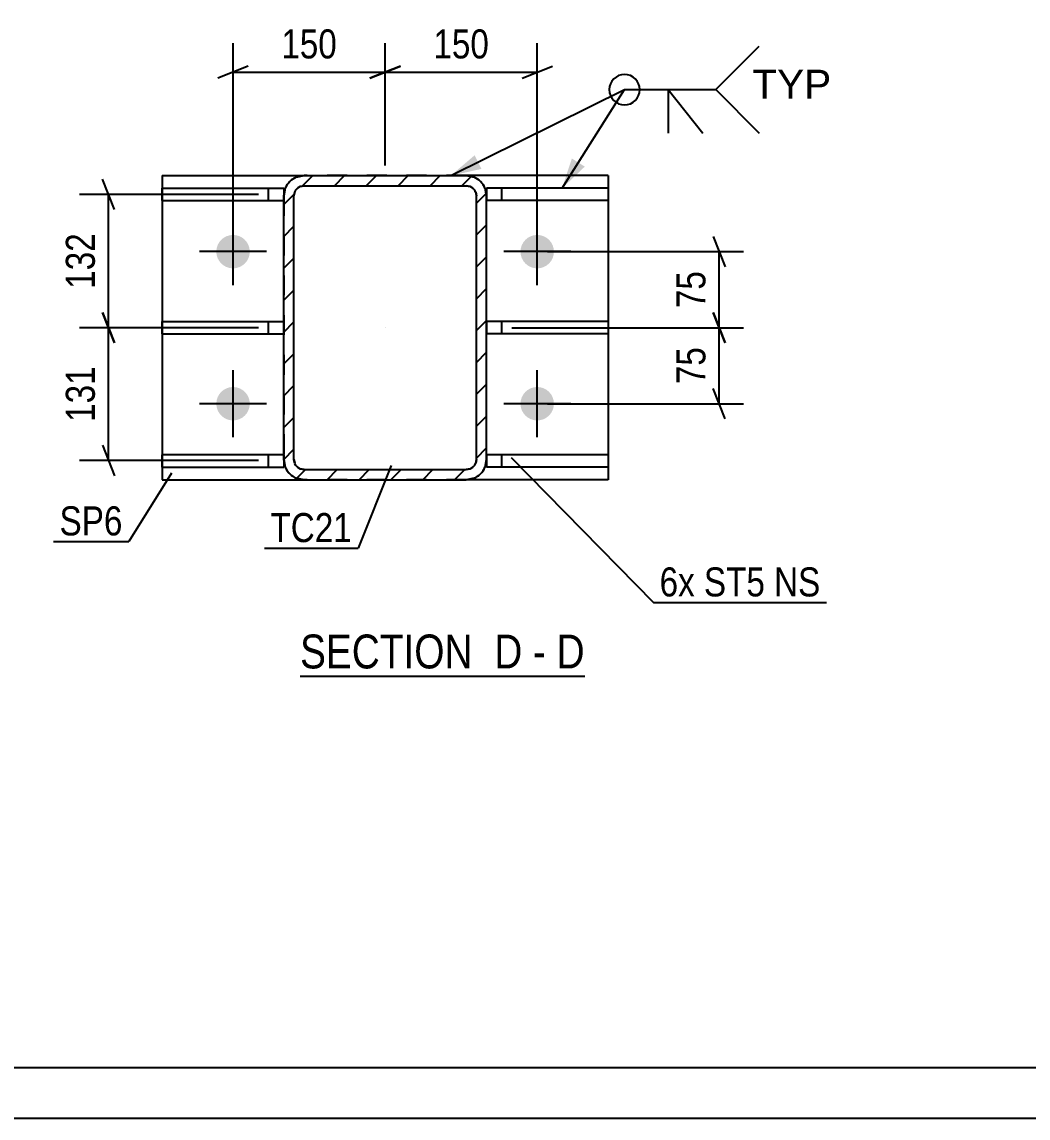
# Model space of a CAD drawing. Header units: millimetres. Extents: x -212 to 629, y -168 to 426.
# Drawn here: x 37.9 to 137.2, y -167.9 to -59.8 of the extents above; entities that cross this region are included whole.
import ezdxf

# ---------------------------------------------------------------- set-up
doc = ezdxf.new("R2010")
doc.units = ezdxf.units.MM
doc.linetypes.add('DXK_LINE_DOT2', pattern=[3.9198, 1.9599, -1.9599])
doc.linetypes.add('DXK_LINE_DOT3', pattern=[5.9187, 2.979, -0.9799, 0.9799, -0.9799])
doc.styles.add('Arial', font='ARIAL.TTF', dxfattribs={"height": 0.2})
doc.styles.add('Arial Narrow', font='ARIALN.TTF', dxfattribs={"height": 0.2})

# ---------------------------------------------------------------- blocks, each defined once
blk = doc.blocks.new('Unknown-284936395-1134')
at = {"color": 5, "linetype": 'Continuous'}
for p, q in [((-207.04, -162.9), (623.96, -162.9)), ((-212.04, -167.9), (628.96, -167.9))]:
    blk.add_line(p, q, dxfattribs=at)
blk = doc.blocks.new('Unknown-284936395-14 - 25975')
at = {"color": 6, "linetype": 'Continuous'}
blk.add_line((65.38, -124.29), (93.45, -124.29), dxfattribs=at)
at = {"color": 0, "linetype": 'Continuous'}
for points in [[(83.49, -123.54), (83.49, -120.04), (65.38, -120.04), (65.38, -123.54)], [(87.3, -123.54), (87.3, -120.04), (84.54, -120.04), (84.54, -123.54)], [(89.63, -123.54), (89.63, -120.04), (88.35, -120.04), (88.35, -123.54)], [(93.45, -123.54), (93.45, -120.04), (90.68, -120.04), (90.68, -123.54)]]:
    blk.add_wipeout(points, dxfattribs=at)
at = {"color": 7, "linetype": 'Continuous', "style": 'Arial Narrow'}
for s, p in [('SECTION ', (65.38, -123.54)), ('D', (84.54, -123.54)), ('D', (90.68, -123.54)), ('-', (88.35, -123.54))]:
    blk.add_text(s, height=3.34, dxfattribs=at).set_placement(p)
blk = doc.blocks.new('Part-284936395-26028 - 25975')
at = {"color": 2, "linetype": 'Continuous'}
for p, q in [((51.78, -103.68), (51.78, -102.48)), ((63.77, -102.48), (51.78, -102.48)), ((51.78, -103.68), (63.78, -103.68)), ((63.78, -102.94), (63.78, -103.68))]:
    blk.add_line(p, q, dxfattribs=at)
at = {"color": 7, "linetype": 'DXK_LINE_DOT2'}
for p, q in [((62.28, -103.68), (62.28, -102.48)), ((63.78, -102.48), (63.77, -102.48)), ((63.77, -102.48), (63.78, -102.48)), ((63.78, -102.48), (63.78, -102.94))]:
    blk.add_line(p, q, dxfattribs=at)
blk = doc.blocks.new('Part-284936395-26012 - 25975')
at = {"linetype": 'Continuous'}
h = blk.add_hatch(dxfattribs=at)
h.set_pattern_fill('', scale=0.7, style=0, pattern_type=0)
h.set_pattern_definition([(45, (63.7727, -102.9252), (-1.57154, 1.57154), [])])
h.paths.add_polyline_path([(63.77, -76.93), (63.77, -102.93), (63.92, -103.69), (64.36, -104.34), (65.01, -104.77), (65.77, -104.93), (81.77, -104.93), (82.54, -104.77), (83.19, -104.34), (83.62, -103.69), (83.77, -102.93), (83.77, -76.93), (83.62, -76.16), (83.19, -75.51), (82.54, -75.08), (81.77, -74.93), (65.77, -74.93), (65.01, -75.08), (64.36, -75.51), (63.92, -76.16)])
h.paths.add_polyline_path([(65.07, -76.22), (65.39, -76), (65.77, -75.93), (81.77, -75.93), (82.16, -76), (82.48, -76.22), (82.7, -76.54), (82.77, -76.93), (82.77, -102.93), (82.7, -103.31), (82.48, -103.63), (82.16, -103.85), (81.77, -103.93), (65.77, -103.93), (65.39, -103.85), (65.07, -103.63), (64.85, -103.31), (64.77, -102.93), (64.77, -76.93), (64.85, -76.54)])
at = {"color": 7, "linetype": 'DXK_LINE_DOT2'}
for p, q in [((65.01, -75.08), (65.77, -74.93)), ((65.77, -74.93), (81.77, -74.93)), ((81.77, -74.93), (82.54, -75.08)), ((63.77, -76.93), (63.92, -76.16)), ((64.85, -76.54), (64.77, -76.93)), ((65.77, -75.93), (65.39, -76)), ((65.77, -75.93), (81.77, -75.93)), ((82.16, -76), (81.77, -75.93)), ((82.77, -76.93), (82.7, -76.54)), ((83.62, -76.16), (83.77, -76.93)), ((63.77, -76.93), (63.77, -102.93)), ((64.77, -102.93), (64.77, -76.93)), ((82.77, -102.93), (82.77, -76.93)), ((83.77, -102.93), (83.77, -76.93)), ((63.92, -103.69), (63.77, -102.93)), ((64.77, -102.93), (64.85, -103.31)), ((82.7, -103.31), (82.77, -102.93)), ((83.77, -102.93), (83.62, -103.69)), ((65.77, -104.93), (65.01, -104.77)), ((65.39, -103.85), (65.77, -103.93)), ((65.77, -103.93), (81.77, -103.93)), ((81.77, -103.93), (82.16, -103.85)), ((82.54, -104.77), (81.77, -104.93)), ((65.77, -104.93), (81.77, -104.93))]:
    blk.add_line(p, q, dxfattribs=at)
at = {"color": 2, "linetype": 'Continuous'}
for p, q in [((65.77, -74.93), (65.01, -75.08)), ((65.77, -74.93), (81.77, -74.93)), ((82.54, -75.08), (81.77, -74.93)), ((63.92, -76.16), (63.77, -76.93)), ((64.77, -76.93), (64.85, -76.54)), ((65.39, -76), (65.77, -75.93)), ((65.77, -75.93), (81.77, -75.93)), ((81.77, -75.93), (82.16, -76)), ((82.7, -76.54), (82.77, -76.93)), ((83.77, -76.93), (83.62, -76.16)), ((63.77, -102.93), (63.77, -76.93)), ((64.77, -102.93), (64.77, -76.93)), ((82.77, -102.93), (82.77, -76.93)), ((83.77, -102.93), (83.77, -76.93)), ((63.77, -102.93), (63.92, -103.69)), ((64.85, -103.31), (64.77, -102.93)), ((82.77, -102.93), (82.7, -103.31)), ((83.62, -103.69), (83.77, -102.93)), ((65.01, -104.77), (65.77, -104.93)), ((65.77, -103.93), (65.39, -103.85)), ((65.77, -103.93), (81.77, -103.93)), ((82.16, -103.85), (81.77, -103.93)), ((81.77, -104.93), (82.54, -104.77)), ((65.77, -104.93), (81.77, -104.93))]:
    blk.add_line(p, q, dxfattribs=at)
at = {"color": 7, "linetype": 'DXK_LINE_DOT3'}
blk.add_line((73.77, -89.93), (73.77, -89.93), dxfattribs=at)
at = {"color": 7, "linetype": 'DXK_LINE_DOT2'}
for centre, radius, start, end in [((65.77, -76.93), 2, 112.5, 157.5), ((81.77, -76.93), 2, 22.5, 67.5), ((65.77, -76.93), 1, 112.5, 157.5), ((81.77, -76.93), 1, 22.5, 67.5), ((65.77, -102.93), 2, 202.5, 247.5), ((65.77, -102.93), 1, 202.5, 247.5), ((81.77, -102.93), 1, 292.5, 337.5), ((81.77, -102.93), 2, 292.5, 337.5)]:
    blk.add_arc(centre, radius, start, end, dxfattribs=at)
at = {"color": 2, "linetype": 'Continuous'}
for centre, radius, start, end in [((65.77, -76.93), 2, 112.5, 157.5), ((81.77, -76.93), 2, 22.5, 67.5), ((65.77, -76.93), 1, 112.5, 157.5), ((81.77, -76.93), 1, 22.5, 67.5), ((65.77, -102.93), 2, 202.5, 247.5), ((65.77, -102.93), 1, 202.5, 247.5), ((81.77, -102.93), 1, 292.5, 337.5), ((81.77, -102.93), 2, 292.5, 337.5)]:
    blk.add_arc(centre, radius, start, end, dxfattribs=at)
blk = doc.blocks.new('Part-284936395-26030 - 25975')
at = {"color": 2, "linetype": 'Continuous'}
for p, q in [((95.78, -76.18), (83.78, -76.18)), ((83.78, -76.18), (83.78, -77.38)), ((95.78, -76.18), (95.78, -77.38)), ((95.78, -77.38), (83.78, -77.38))]:
    blk.add_line(p, q, dxfattribs=at)
at = {"color": 7, "linetype": 'DXK_LINE_DOT2'}
blk.add_line((85.28, -77.38), (85.28, -76.18), dxfattribs=at)
blk = doc.blocks.new('Part-284936395-26014 - 25975')
at = {"color": 2, "linetype": 'Continuous'}
for p, q in [((51.77, -74.93), (51.77, -104.93)), ((51.77, -74.93), (65.77, -74.93)), ((95.77, -74.93), (81.77, -74.93)), ((95.77, -74.93), (95.77, -104.93)), ((51.77, -104.93), (65.77, -104.93)), ((95.77, -104.93), (81.77, -104.93))]:
    blk.add_line(p, q, dxfattribs=at)
at = {"color": 7, "linetype": 'DXK_LINE_DOT2'}
for p, q in [((81.77, -74.93), (65.77, -74.93)), ((81.77, -104.93), (65.77, -104.93))]:
    blk.add_line(p, q, dxfattribs=at)
blk = doc.blocks.new('Part-284936395-26026 - 25975')
at = {"color": 2, "linetype": 'Continuous'}
for p, q in [((51.78, -90.53), (51.78, -89.33)), ((51.78, -89.33), (63.77, -89.33)), ((51.78, -90.53), (63.77, -90.53))]:
    blk.add_line(p, q, dxfattribs=at)
at = {"color": 7, "linetype": 'DXK_LINE_DOT2'}
for p, q in [((62.28, -90.53), (62.28, -89.33)), ((63.78, -89.33), (63.77, -89.33)), ((63.77, -89.33), (63.78, -89.33)), ((63.78, -89.33), (63.78, -90.53)), ((63.78, -90.53), (63.77, -90.53)), ((63.77, -90.53), (63.78, -90.53))]:
    blk.add_line(p, q, dxfattribs=at)
blk = doc.blocks.new('Part-284936395-26027 - 25975')
at = {"color": 2, "linetype": 'Continuous'}
for p, q in [((51.78, -77.38), (51.78, -76.18)), ((51.78, -76.18), (63.78, -76.18)), ((63.78, -76.18), (63.78, -76.91)), ((51.78, -77.38), (63.77, -77.38))]:
    blk.add_line(p, q, dxfattribs=at)
at = {"color": 7, "linetype": 'DXK_LINE_DOT2'}
for p, q in [((62.28, -77.38), (62.28, -76.18)), ((63.78, -77.38), (63.77, -77.38)), ((63.77, -77.38), (63.78, -77.38)), ((63.78, -76.91), (63.78, -77.38))]:
    blk.add_line(p, q, dxfattribs=at)
blk = doc.blocks.new('Part-284936395-26029 - 25975')
at = {"color": 2, "linetype": 'Continuous'}
for p, q in [((95.78, -89.33), (83.78, -89.33)), ((83.78, -89.33), (83.78, -90.53)), ((95.78, -89.33), (95.78, -90.53)), ((95.78, -90.53), (83.78, -90.53))]:
    blk.add_line(p, q, dxfattribs=at)
at = {"color": 7, "linetype": 'DXK_LINE_DOT2'}
blk.add_line((85.28, -90.53), (85.28, -89.33), dxfattribs=at)
blk = doc.blocks.new('Part-284936395-26031 - 25975')
at = {"color": 2, "linetype": 'Continuous'}
for p, q in [((95.78, -102.48), (83.78, -102.48)), ((83.78, -102.48), (83.78, -103.68)), ((95.78, -102.48), (95.78, -103.68)), ((95.78, -103.68), (83.78, -103.68))]:
    blk.add_line(p, q, dxfattribs=at)
at = {"color": 7, "linetype": 'DXK_LINE_DOT2'}
blk.add_line((85.28, -103.68), (85.28, -102.48), dxfattribs=at)
blk = doc.blocks.new('Bolt-284936395-26087 - 25975')
at = {"linetype": 'Continuous'}
for points in [[(57.12, -82.43, -1), (60.42, -82.43, -1)], [(87.12, -82.43, -1), (90.42, -82.43, -1)], [(57.12, -97.43, -1), (60.42, -97.43, -1)], [(87.12, -97.43, -1), (90.42, -97.43, -1)]]:
    blk.add_hatch(color=1, dxfattribs=at).paths.add_polyline_path(points)
at = {"color": 1, "linetype": 'Continuous'}
for p, q in [((58.77, -85.73), (58.77, -79.13)), ((88.77, -85.73), (88.77, -79.13)), ((62.07, -82.43), (55.47, -82.43)), ((92.07, -82.43), (85.47, -82.43)), ((58.77, -100.73), (58.77, -94.13)), ((88.77, -100.73), (88.77, -94.13)), ((62.07, -97.43), (55.47, -97.43)), ((92.07, -97.43), (85.47, -97.43))]:
    blk.add_line(p, q, dxfattribs=at)
blk = doc.blocks.new('StraightDimension-284936395-27022 - 25975')
at = {"color": 7, "linetype": 'Continuous'}
for p, q in [((73.77, -73.93), (73.77, -61.87)), ((88.77, -81.43), (88.77, -61.87)), ((75.27, -64.12), (72.27, -65.32)), ((73.77, -64.72), (88.77, -64.72)), ((87.27, -65.32), (90.27, -64.12))]:
    blk.add_line(p, q, dxfattribs=at)
at = {"color": 0}
blk.add_wipeout([(84.61, -63.97), (84.61, -59.77), (77.93, -59.77), (77.93, -63.97)], dxfattribs=at)
at = {"color": 3, "style": 'Arial Narrow'}
blk.add_text('150', height=2.863, dxfattribs=at).set_placement((78.53, -63.37))
blk = doc.blocks.new('StraightDimension-284936395-27023 - 25975')
at = {"color": 7, "linetype": 'Continuous'}
for p, q in [((58.77, -81.43), (58.77, -61.87)), ((73.77, -73.93), (73.77, -61.87)), ((60.27, -64.12), (57.27, -65.32)), ((58.77, -64.72), (73.77, -64.72)), ((72.27, -65.32), (75.27, -64.12))]:
    blk.add_line(p, q, dxfattribs=at)
at = {"color": 0}
blk.add_wipeout([(69.61, -63.97), (69.61, -59.77), (62.93, -59.77), (62.93, -63.97)], dxfattribs=at)
at = {"color": 3, "style": 'Arial Narrow'}
blk.add_text('150', height=2.863, dxfattribs=at).set_placement((63.53, -63.37))
blk = doc.blocks.new('StraightDimension-284936395-27039 - 25975')
at = {"color": 7, "linetype": 'Continuous'}
for p, q in [((106.11, -80.93), (107.31, -83.93)), ((89.77, -82.43), (109.11, -82.43)), ((106.71, -89.93), (106.71, -82.43)), ((107.31, -91.43), (106.11, -88.43)), ((86.28, -89.93), (109.11, -89.93))]:
    blk.add_line(p, q, dxfattribs=at)
at = {"color": 0}
blk.add_wipeout([(105.96, -83.75), (101.76, -83.75), (101.76, -88.6), (105.96, -88.6)], dxfattribs=at)
at = {"color": 3, "style": 'Arial Narrow'}
blk.add_text('75', height=2.863, rotation=90.0002, dxfattribs=at).set_placement((105.36, -88))
blk = doc.blocks.new('StraightDimension-284936395-27040 - 25975')
at = {"color": 7, "linetype": 'Continuous'}
for p, q in [((106.11, -88.43), (107.31, -91.43)), ((86.28, -89.93), (109.11, -89.93)), ((106.71, -97.43), (106.71, -89.93)), ((107.31, -98.93), (106.11, -95.93)), ((89.77, -97.43), (109.11, -97.43))]:
    blk.add_line(p, q, dxfattribs=at)
at = {"color": 0}
blk.add_wipeout([(105.96, -91.25), (101.76, -91.25), (101.76, -96.1), (105.96, -96.1)], dxfattribs=at)
at = {"color": 3, "style": 'Arial Narrow'}
blk.add_text('75', height=2.863, rotation=90.0002, dxfattribs=at).set_placement((105.36, -95.5))
blk = doc.blocks.new('StraightDimension-284936395-27056 - 25975')
at = {"color": 7, "linetype": 'Continuous'}
for p, q in [((47.09, -78.28), (45.89, -75.28)), ((61.28, -76.78), (43.64, -76.78)), ((46.49, -89.93), (46.49, -76.78)), ((45.89, -88.43), (47.09, -91.43)), ((61.28, -89.93), (43.64, -89.93))]:
    blk.add_line(p, q, dxfattribs=at)
at = {"color": 0}
blk.add_wipeout([(45.74, -80.01), (41.54, -80.01), (41.54, -86.69), (45.74, -86.69)], dxfattribs=at)
at = {"color": 3, "style": 'Arial Narrow'}
blk.add_text('132', height=2.863, rotation=90.0002, dxfattribs=at).set_placement((45.14, -86.09))
blk = doc.blocks.new('StraightDimension-284936395-27057 - 25975')
at = {"color": 7, "linetype": 'Continuous'}
for p, q in [((47.09, -91.43), (45.89, -88.43)), ((61.28, -89.93), (43.64, -89.93)), ((46.49, -103.03), (46.49, -89.93)), ((45.89, -101.53), (47.09, -104.53)), ((61.28, -103.03), (43.64, -103.03))]:
    blk.add_line(p, q, dxfattribs=at)
at = {"color": 0}
blk.add_wipeout([(45.74, -93.13), (41.54, -93.13), (41.54, -99.82), (45.74, -99.82)], dxfattribs=at)
at = {"color": 3, "style": 'Arial Narrow'}
blk.add_text('131', height=2.863, rotation=90.0002, dxfattribs=at).set_placement((45.14, -99.22))
blk = doc.blocks.new('Mark-284936395-27065 - 25975')
at = {"color": 30, "linetype": 'Continuous'}
for p in [(74.36, -103.51), (61.86, -111.68)]:
    blk.add_line(p, (71.1, -111.68), dxfattribs=at)
at = {"color": 0}
blk.add_wipeout([(70.5, -111.08), (70.5, -108.08), (62.46, -108.08), (62.46, -111.08)], dxfattribs=at)
blk.add_wipeout([(70.5, -111.08), (70.5, -108.08), (62.46, -108.08), (62.46, -111.08)], dxfattribs=at)
at = {"color": 3, "style": 'Arial Narrow'}
blk.add_text('TC21', height=2.863, dxfattribs=at).set_placement((62.46, -111.08))
blk = doc.blocks.new('MarkSet-284936395-27010 - 25975')
at = {"color": 30, "linetype": 'Continuous'}
for p, q in [((86.21, -102.74), (100.24, -117.04)), ((100.24, -117.04), (117.3, -117.04))]:
    blk.add_line(p, q, dxfattribs=at)
at = {"color": 0}
for points in [[(104.31, -116.44), (104.31, -113.44), (100.84, -113.44), (100.84, -116.44)], [(111.23, -116.44), (111.23, -113.44), (105.21, -113.44), (105.21, -116.44)], [(116.7, -116.44), (116.7, -113.44), (112.13, -113.44), (112.13, -116.44)]]:
    blk.add_wipeout(points, dxfattribs=at)
for points in [[(104.31, -116.44), (104.31, -113.44), (100.84, -113.44), (100.84, -116.44)], [(111.23, -116.44), (111.23, -113.44), (105.21, -113.44), (105.21, -116.44)], [(116.7, -116.44), (116.7, -113.44), (112.13, -113.44), (112.13, -116.44)]]:
    blk.add_wipeout(points, dxfattribs=at)
at = {"color": 3, "style": 'Arial Narrow'}
for s, p in [('6x', (100.84, -116.44)), ('ST5', (105.21, -116.44)), ('NS', (112.13, -116.44))]:
    blk.add_text(s, height=2.863, dxfattribs=at).set_placement(p)
blk = doc.blocks.new('Mark-284936395-27068 - 25975')
at = {"color": 30, "linetype": 'Continuous'}
for p in [(52.7, -104.28), (41.06, -111.02)]:
    blk.add_line(p, (48.48, -111.02), dxfattribs=at)
at = {"color": 0}
blk.add_wipeout([(47.88, -110.42), (47.88, -107.42), (41.66, -107.42), (41.66, -110.42)], dxfattribs=at)
blk.add_wipeout([(47.88, -110.42), (47.88, -107.42), (41.66, -107.42), (41.66, -110.42)], dxfattribs=at)
at = {"color": 3, "style": 'Arial Narrow'}
blk.add_text('SP6', height=2.863, dxfattribs=at).set_placement((41.66, -110.42))
blk = doc.blocks.new('WeldMark-284936395-27108 - 25975')
at = {"linetype": 'Continuous'}
for points in [[(83.27, -74.27), (80.25, -74.93), (82.6, -72.92)], [(93.46, -74.04), (91.22, -76.18), (92.19, -73.24)]]:
    blk.add_hatch(color=30, dxfattribs=at).paths.add_polyline_path(points)
at = {"color": 30, "linetype": 'Continuous'}
for p, q in [((80.25, -74.93), (97.38, -66.45)), ((91.22, -76.18), (97.38, -66.45)), ((97.38, -66.45), (106.38, -66.45))]:
    blk.add_line(p, q, dxfattribs=at)
at = {"color": 3, "linetype": 'Continuous'}
for q in [(105.1, -70.74), (101.67, -70.74)]:
    blk.add_line((101.67, -66.45), q, dxfattribs=at)
for start, end in [(90, 270), (270, 90)]:
    blk.add_arc((97.38, -66.45), 1.5, start, end, dxfattribs=at)
at = {"color": 0, "linetype": 'Continuous'}
blk.add_wipeout([(117.76, -67.35), (117.76, -64.35), (109.98, -64.35), (109.98, -67.35)], dxfattribs=at)
blk.add_wipeout([(117.76, -67.35), (117.76, -64.35), (109.98, -64.35), (109.98, -67.35)], dxfattribs=at)
at = {"color": 3, "linetype": 'Continuous'}
for q in [(110.67, -62.16), (110.67, -70.74)]:
    blk.add_line((106.38, -66.45), q, dxfattribs=at)
at = {"color": 3, "linetype": 'Continuous', "style": 'Arial'}
blk.add_text('TYP', height=2.865, dxfattribs=at).set_placement((109.98, -67.35))

msp = doc.modelspace()

# ---------------------------------------------------------------- block references
for name in ['Unknown-284936395-1134', 'Part-284936395-26014 - 25975', 'Part-284936395-26012 - 25975', 'Part-284936395-26027 - 25975', 'Part-284936395-26030 - 25975', 'Bolt-284936395-26087 - 25975', 'Part-284936395-26026 - 25975', 'Part-284936395-26029 - 25975', 'Part-284936395-26028 - 25975', 'Part-284936395-26031 - 25975']:
    msp.add_blockref(name, (0, 0))

# ---------------------------------------------------------------- next in the draw order: block references
for name in ['StraightDimension-284936395-27022 - 25975', 'Mark-284936395-27065 - 25975', 'MarkSet-284936395-27010 - 25975', 'Unknown-284936395-14 - 25975']:
    msp.add_blockref(name, (0, 0))

# ---------------------------------------------------------------- next in the draw order: block references
for name in ['StraightDimension-284936395-27023 - 25975', 'WeldMark-284936395-27108 - 25975', 'StraightDimension-284936395-27039 - 25975']:
    msp.add_blockref(name, (0, 0))

# ---------------------------------------------------------------- next in the draw order: block references
for name in ['StraightDimension-284936395-27056 - 25975', 'StraightDimension-284936395-27040 - 25975']:
    msp.add_blockref(name, (0, 0))

# ---------------------------------------------------------------- next in the draw order: block references
msp.add_blockref('StraightDimension-284936395-27057 - 25975', (0, 0))

# ---------------------------------------------------------------- next in the draw order: block references
msp.add_blockref('Mark-284936395-27068 - 25975', (0, 0))

doc.saveas('drawing.dxf')
